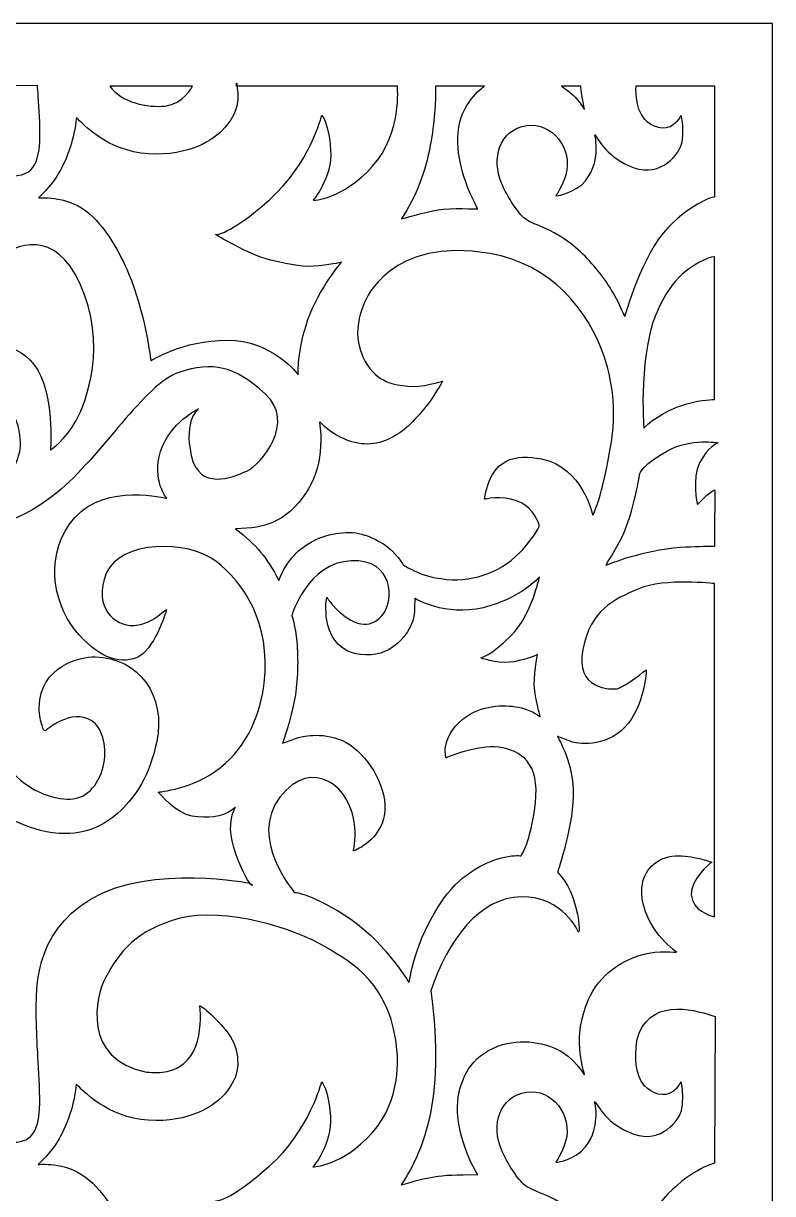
# Model space of a CAD drawing. Header units: centimetres. Extents: x -27 to -20.6, y -8.1 to 8.2.
# Drawn here: x -24.05 to -20.64, y 2.92 to 8.25 of the extents above; entities that cross this region are included whole.
import ezdxf

# ---------------------------------------------------------------- set-up
doc = ezdxf.new("R2010")
doc.units = ezdxf.units.CM
doc.header["$MEASUREMENT"] = 0
doc.layers.add('layer 1', color=7, linetype='Continuous')

msp = doc.modelspace()

# ---------------------------------------------------------------- linework, layer by layer
at = {"layer": 'layer 1', "color": 250, "lineweight": 30}
for points, knots in [([(-26.99914, 8.24957), (-26.99914, 8.24957), (-20.63859, 8.24957), (-20.63859, 8.24957), (-20.63859, 8.24957), (-20.63859, 8.24957), (-20.63859, -8.11811), (-20.63859, -8.11811), (-20.63859, -8.11811), (-20.63859, -8.11811), (-26.99914, -8.11811), (-26.99914, -8.11811), (-26.99914, -8.11811), (-26.99914, -8.11811), (-26.99914, 8.24957), (-26.99914, 8.24957)], [0, 0, 0, 0, 0.2, 0.2, 0.2, 0.2, 0.4, 0.4, 0.4, 0.4, 0.6, 0.6, 0.6, 0.6, 1, 1, 1, 1]), ([(-23.9834, 7.45377), (-23.98765, 7.45208), (-23.92518, 7.50559), (-23.88842, 7.5711), (-23.88842, 7.5711), (-23.85166, 7.6366), (-23.82038, 7.72199), (-23.81037, 7.8203), (-23.81037, 7.8203), (-23.78229, 7.79361), (-23.67182, 7.66767), (-23.48217, 7.65537), (-23.48217, 7.65537), (-23.29252, 7.64306), (-23.18398, 7.72343), (-23.14795, 7.76016), (-23.14795, 7.76016), (-23.11193, 7.79689), (-23.06811, 7.85602), (-23.07525, 7.9324), (-23.07525, 7.9324), (-23.0824, 8.00879), (-23.08025, 7.96404), (-23.08025, 7.96404), (-23.08025, 7.96404), (-23.08025, 7.96404), (-22.34809, 7.96369), (-22.34809, 7.96369), (-22.34809, 7.96369), (-22.34809, 7.96369), (-22.32492, 7.7502), (-22.46227, 7.59768), (-22.46227, 7.59768), (-22.59961, 7.44516), (-22.73224, 7.44335), (-22.73224, 7.44335), (-22.73224, 7.44335), (-22.73224, 7.44335), (-22.64322, 7.54682), (-22.65216, 7.67319), (-22.65216, 7.67319), (-22.66109, 7.79956), (-22.69236, 7.83043), (-22.69236, 7.83043), (-22.69236, 7.83043), (-22.69236, 7.83043), (-22.74699, 7.60896), (-22.93136, 7.44549), (-22.93136, 7.44549), (-23.11573, 7.28202), (-23.17597, 7.28729), (-23.17597, 7.28729), (-23.17597, 7.28729), (-23.17597, 7.28729), (-23.02668, 7.19518), (-22.92579, 7.17127), (-22.92579, 7.17127), (-22.82489, 7.14736), (-22.7742, 7.13735), (-22.7049, 7.14484), (-22.7049, 7.14484), (-22.63559, 7.15232), (-22.60242, 7.1614), (-22.60242, 7.1614), (-22.60242, 7.1614), (-22.60242, 7.1614), (-22.70548, 7.04209), (-22.75554, 6.89972), (-22.75554, 6.89972), (-22.8056, 6.75735), (-22.79994, 6.64884), (-22.79994, 6.64884), (-22.79994, 6.64884), (-22.79994, 6.64884), (-22.91689, 6.80623), (-23.1231, 6.80623), (-23.1231, 6.80623), (-23.32931, 6.80623), (-23.47098, 6.7117), (-23.47098, 6.7117), (-23.47098, 6.7117), (-23.47098, 6.7117), (-23.49948, 6.9387), (-23.57241, 7.11008), (-23.57241, 7.11008), (-23.60944, 7.19711), (-23.67697, 7.32816), (-23.76909, 7.39668), (-23.76909, 7.39668), (-23.86276, 7.46636), (-23.9813, 7.4546), (-23.9834, 7.45377)], [0, 0, 0, 0, 0.0416667, 0.0416667, 0.0416667, 0.0416667, 0.0833333, 0.0833333, 0.0833333, 0.0833333, 0.125, 0.125, 0.125, 0.125, 0.1666667, 0.1666667, 0.1666667, 0.1666667, 0.2083333, 0.2083333, 0.2083333, 0.2083333, 0.25, 0.25, 0.25, 0.25, 0.2916667, 0.2916667, 0.2916667, 0.2916667, 0.3333333, 0.3333333, 0.3333333, 0.3333333, 0.375, 0.375, 0.375, 0.375, 0.4166667, 0.4166667, 0.4166667, 0.4166667, 0.4583333, 0.4583333, 0.4583333, 0.4583333, 0.5, 0.5, 0.5, 0.5, 0.5416667, 0.5416667, 0.5416667, 0.5416667, 0.5833333, 0.5833333, 0.5833333, 0.5833333, 0.625, 0.625, 0.625, 0.625, 0.6666667, 0.6666667, 0.6666667, 0.6666667, 0.7083333, 0.7083333, 0.7083333, 0.7083333, 0.75, 0.75, 0.75, 0.75, 0.7916667, 0.7916667, 0.7916667, 0.7916667, 0.8333333, 0.8333333, 0.8333333, 0.8333333, 0.875, 0.875, 0.875, 0.875, 0.9166667, 0.9166667, 0.9166667, 0.9166667, 1, 1, 1, 1]), ([(-24.85347, 7.38435), (-24.85347, 7.38435), (-24.73735, 7.4719), (-24.70565, 7.58359), (-24.70565, 7.58359), (-24.67395, 7.69528), (-24.68698, 7.80187), (-24.68322, 7.87076), (-24.68322, 7.87076), (-24.67947, 7.93966), (-24.67822, 7.96532), (-24.67822, 7.96532), (-24.67822, 7.96532), (-24.67822, 7.96532), (-24.45801, 7.96667), (-24.45801, 7.96667), (-24.45801, 7.96667), (-24.45801, 7.96667), (-24.42143, 7.91141), (-24.35472, 7.91645), (-24.35472, 7.91645), (-24.28801, 7.9215), (-24.24446, 7.96339), (-24.24446, 7.96339), (-24.24446, 7.96339), (-24.24446, 7.96339), (-23.98797, 7.96698), (-23.98797, 7.96698), (-23.98797, 7.96698), (-23.98797, 7.96698), (-23.96879, 7.75087), (-23.98061, 7.67288), (-23.98061, 7.67288), (-23.98882, 7.61866), (-24.00629, 7.58264), (-24.0408, 7.56692), (-24.0408, 7.56692), (-24.08823, 7.54532), (-24.16445, 7.55217), (-24.20453, 7.59357), (-24.20453, 7.59357), (-24.25175, 7.64236), (-24.24624, 7.69598), (-24.20854, 7.72062), (-24.20854, 7.72062), (-24.19201, 7.73142), (-24.16998, 7.73477), (-24.14504, 7.73256), (-24.14504, 7.73256), (-24.14504, 7.73256), (-24.16655, 7.80002), (-24.21934, 7.81352), (-24.21934, 7.81352), (-24.27213, 7.82703), (-24.34511, 7.76549), (-24.35572, 7.66473), (-24.35572, 7.66473), (-24.36633, 7.56397), (-24.28331, 7.46957), (-24.22063, 7.43875), (-24.22063, 7.43875), (-24.15796, 7.40794), (-24.1189, 7.40544), (-24.1189, 7.40544), (-24.1189, 7.40544), (-24.1189, 7.40544), (-24.19881, 7.34581), (-24.2018, 7.21044), (-24.2018, 7.21044), (-24.2033, 7.14259), (-24.20723, 7.14649), (-24.18339, 7.16707), (-24.18339, 7.16707), (-24.08114, 7.2553), (-23.90676, 7.3091), (-23.79443, 7.06526), (-23.79443, 7.06526), (-23.66646, 6.7875), (-23.76418, 6.52661), (-23.81134, 6.43968), (-23.81134, 6.43968), (-23.85851, 6.35275), (-23.92891, 6.30499), (-23.92891, 6.30499), (-23.92891, 6.30499), (-23.92891, 6.30499), (-23.90691, 6.57175), (-24.00285, 6.69314), (-24.00285, 6.69314), (-24.09879, 6.81452), (-24.25399, 6.80133), (-24.33154, 6.73381), (-24.33154, 6.73381), (-24.40026, 6.67397), (-24.4259, 6.56013), (-24.43026, 6.50541), (-24.43026, 6.50541), (-24.43058, 6.50142), (-24.43367, 6.47459), (-24.4299, 6.47657), (-24.4299, 6.47657), (-24.40978, 6.48709), (-24.33376, 6.5684), (-24.21913, 6.55699), (-24.21913, 6.55699), (-24.14087, 6.5492), (-24.09463, 6.4819), (-24.07576, 6.41506), (-24.07576, 6.41506), (-24.06061, 6.36141), (-24.06497, 6.3075), (-24.07054, 6.28906), (-24.07054, 6.28906), (-24.08305, 6.24764), (-24.14147, 6.02412), (-24.47053, 6.18488), (-24.47053, 6.18488), (-24.54851, 6.22297), (-24.63554, 6.28877), (-24.71713, 6.35692), (-24.71713, 6.35692), (-24.78715, 6.41543), (-24.86634, 6.48993), (-24.95516, 6.51552), (-24.95516, 6.51552), (-25.10818, 6.5596), (-25.34381, 6.53877), (-25.46446, 6.40485), (-25.46446, 6.40485), (-25.46446, 6.40485), (-25.4915, 6.76574), (-25.39473, 6.95669), (-25.39473, 6.95669), (-25.29796, 7.14764), (-25.16281, 7.2161), (-25.031, 7.18007), (-25.031, 7.18007), (-24.89919, 7.14404), (-24.91087, 6.94948), (-24.91087, 6.94948), (-24.91087, 6.94948), (-24.91087, 6.94948), (-24.79053, 6.99283), (-24.75297, 7.10402), (-24.75297, 7.10402), (-24.71541, 7.2152), (-24.78316, 7.3119), (-24.81137, 7.344), (-24.81137, 7.344), (-24.83958, 7.3761), (-24.85347, 7.38435), (-24.85347, 7.38435)], [0, 0, 0, 0, 0.025641, 0.025641, 0.025641, 0.025641, 0.0512821, 0.0512821, 0.0512821, 0.0512821, 0.0769231, 0.0769231, 0.0769231, 0.0769231, 0.1025641, 0.1025641, 0.1025641, 0.1025641, 0.1282051, 0.1282051, 0.1282051, 0.1282051, 0.1538462, 0.1538462, 0.1538462, 0.1538462, 0.1794872, 0.1794872, 0.1794872, 0.1794872, 0.2051282, 0.2051282, 0.2051282, 0.2051282, 0.2307692, 0.2307692, 0.2307692, 0.2307692, 0.2564103, 0.2564103, 0.2564103, 0.2564103, 0.2820513, 0.2820513, 0.2820513, 0.2820513, 0.3076923, 0.3076923, 0.3076923, 0.3076923, 0.3333333, 0.3333333, 0.3333333, 0.3333333, 0.3589744, 0.3589744, 0.3589744, 0.3589744, 0.3846154, 0.3846154, 0.3846154, 0.3846154, 0.4102564, 0.4102564, 0.4102564, 0.4102564, 0.4358974, 0.4358974, 0.4358974, 0.4358974, 0.4615385, 0.4615385, 0.4615385, 0.4615385, 0.4871795, 0.4871795, 0.4871795, 0.4871795, 0.5128205, 0.5128205, 0.5128205, 0.5128205, 0.5384615, 0.5384615, 0.5384615, 0.5384615, 0.5641026, 0.5641026, 0.5641026, 0.5641026, 0.5897436, 0.5897436, 0.5897436, 0.5897436, 0.6153846, 0.6153846, 0.6153846, 0.6153846, 0.6410256, 0.6410256, 0.6410256, 0.6410256, 0.6666667, 0.6666667, 0.6666667, 0.6666667, 0.6923077, 0.6923077, 0.6923077, 0.6923077, 0.7179487, 0.7179487, 0.7179487, 0.7179487, 0.7435897, 0.7435897, 0.7435897, 0.7435897, 0.7692308, 0.7692308, 0.7692308, 0.7692308, 0.7948718, 0.7948718, 0.7948718, 0.7948718, 0.8205128, 0.8205128, 0.8205128, 0.8205128, 0.8461538, 0.8461538, 0.8461538, 0.8461538, 0.8717949, 0.8717949, 0.8717949, 0.8717949, 0.8974359, 0.8974359, 0.8974359, 0.8974359, 0.9230769, 0.9230769, 0.9230769, 0.9230769, 0.9487179, 0.9487179, 0.9487179, 0.9487179, 1, 1, 1, 1]), ([(-23.65839, 7.96404), (-23.65839, 7.96404), (-23.28178, 7.96327), (-23.28178, 7.96327), (-23.28178, 7.96327), (-23.28178, 7.96327), (-23.32394, 7.88148), (-23.40541, 7.87299), (-23.40541, 7.87299), (-23.48619, 7.86458), (-23.60563, 7.88808), (-23.65839, 7.96404)], [0, 0, 0, 0, 0.25, 0.25, 0.25, 0.25, 0.5, 0.5, 0.5, 0.5, 1, 1, 1, 1]), ([(-22.17443, 7.96284), (-22.17443, 7.96284), (-21.95134, 7.96349), (-21.95134, 7.96349), (-21.95134, 7.96349), (-21.95134, 7.96349), (-22.04615, 7.90161), (-22.06812, 7.77638), (-22.06812, 7.77638), (-22.0901, 7.65114), (-22.03151, 7.50836), (-22.0158, 7.47507), (-22.0158, 7.47507), (-22.00009, 7.44178), (-21.98258, 7.40372), (-21.98258, 7.40372), (-21.98258, 7.40372), (-21.98258, 7.40372), (-22.10508, 7.41001), (-22.16229, 7.39991), (-22.16229, 7.39991), (-22.21951, 7.38981), (-22.32907, 7.35936), (-22.32907, 7.35936), (-22.32907, 7.35936), (-22.26242, 7.46146), (-22.22012, 7.57234), (-22.19806, 7.69474), (-22.19806, 7.69474), (-22.1784, 7.80379), (-22.1737, 7.8808), (-22.17443, 7.96284)], [0, 0, 0, 0, 0.1111111, 0.1111111, 0.1111111, 0.1111111, 0.2222222, 0.2222222, 0.2222222, 0.2222222, 0.3333333, 0.3333333, 0.3333333, 0.3333333, 0.4444444, 0.4444444, 0.4444444, 0.4444444, 0.5555556, 0.5555556, 0.5555556, 0.5555556, 0.6666667, 0.6666667, 0.6666667, 0.6666667, 0.7777778, 0.7777778, 0.7777778, 0.7777778, 1, 1, 1, 1]), ([(-21.62568, 7.46417), (-21.62568, 7.46417), (-21.59585, 7.5087), (-21.5811, 7.55955), (-21.5811, 7.55955), (-21.54638, 7.67929), (-21.64458, 7.80075), (-21.75821, 7.7839), (-21.75821, 7.7839), (-21.88578, 7.76498), (-21.91968, 7.63049), (-21.87339, 7.52197), (-21.87339, 7.52197), (-21.84646, 7.45881), (-21.79881, 7.38441), (-21.76583, 7.35859), (-21.76583, 7.35859), (-21.72231, 7.32452), (-21.63166, 7.31904), (-21.51351, 7.20798), (-21.51351, 7.20798), (-21.45896, 7.15671), (-21.40591, 7.0915), (-21.36431, 7.02129), (-21.36431, 7.02129), (-21.34361, 6.98635), (-21.32788, 6.94878), (-21.31195, 6.91383), (-21.31195, 6.91383), (-21.31195, 6.91383), (-21.23367, 7.1976), (-21.11624, 7.31815), (-21.11624, 7.31815), (-20.99881, 7.4387), (-20.90256, 7.45949), (-20.90256, 7.45949), (-20.90256, 7.45949), (-20.90256, 7.45949), (-20.90256, 7.96455), (-20.90256, 7.96455), (-20.90256, 7.96455), (-20.90256, 7.96455), (-21.26062, 7.96455), (-21.26062, 7.96455), (-21.26062, 7.96455), (-21.26062, 7.96455), (-21.26903, 7.86493), (-21.22093, 7.81197), (-21.22093, 7.81197), (-21.19012, 7.77805), (-21.13036, 7.7548), (-21.0896, 7.78841), (-21.0896, 7.78841), (-21.0539, 7.81784), (-21.05625, 7.84634), (-21.05134, 7.8162), (-21.05134, 7.8162), (-21.04771, 7.79394), (-21.04475, 7.74946), (-21.05105, 7.70985), (-21.05105, 7.70985), (-21.05991, 7.65412), (-21.14754, 7.54855), (-21.26995, 7.59216), (-21.26995, 7.59216), (-21.39236, 7.63577), (-21.43157, 7.72139), (-21.44865, 7.74166), (-21.44865, 7.74166), (-21.44865, 7.74166), (-21.41304, 7.60699), (-21.50787, 7.51465), (-21.50787, 7.51465), (-21.57071, 7.46565), (-21.62568, 7.46417), (-21.62568, 7.46417)], [0, 0, 0, 0, 0.05, 0.05, 0.05, 0.05, 0.1, 0.1, 0.1, 0.1, 0.15, 0.15, 0.15, 0.15, 0.2, 0.2, 0.2, 0.2, 0.25, 0.25, 0.25, 0.25, 0.3, 0.3, 0.3, 0.3, 0.35, 0.35, 0.35, 0.35, 0.4, 0.4, 0.4, 0.4, 0.45, 0.45, 0.45, 0.45, 0.5, 0.5, 0.5, 0.5, 0.55, 0.55, 0.55, 0.55, 0.6, 0.6, 0.6, 0.6, 0.65, 0.65, 0.65, 0.65, 0.7, 0.7, 0.7, 0.7, 0.75, 0.75, 0.75, 0.75, 0.8, 0.8, 0.8, 0.8, 0.85, 0.85, 0.85, 0.85, 0.9, 0.9, 0.9, 0.9, 1, 1, 1, 1]), ([(-21.60004, 7.96365), (-21.60004, 7.96365), (-21.51277, 7.96377), (-21.51277, 7.96377), (-21.51277, 7.96377), (-21.51277, 7.96377), (-21.5086, 7.92454), (-21.5065, 7.91316), (-21.5065, 7.91316), (-21.50439, 7.90179), (-21.49517, 7.85971), (-21.49517, 7.85743), (-21.49517, 7.85743), (-21.49517, 7.85516), (-21.52341, 7.90037), (-21.54764, 7.92255), (-21.54764, 7.92255), (-21.57187, 7.94473), (-21.60004, 7.96365), (-21.60004, 7.96365)], [0, 0, 0, 0, 0.1666667, 0.1666667, 0.1666667, 0.1666667, 0.3333333, 0.3333333, 0.3333333, 0.3333333, 0.5, 0.5, 0.5, 0.5, 0.6666667, 0.6666667, 0.6666667, 0.6666667, 1, 1, 1, 1]), ([(-21.7016, 5.96516), (-21.69657, 5.95085), (-21.75336, 5.87766), (-21.77585, 5.85275), (-21.77585, 5.85275), (-21.86409, 5.75499), (-21.99535, 5.70353), (-22.12379, 5.71609), (-22.12379, 5.71609), (-22.19786, 5.72333), (-22.24296, 5.74168), (-22.27176, 5.7556), (-22.27176, 5.7556), (-22.3029, 5.77065), (-22.32163, 5.78234), (-22.32163, 5.78234), (-22.32163, 5.78234), (-22.32163, 5.78234), (-22.35389, 5.84118), (-22.41173, 5.87721), (-22.41173, 5.87721), (-22.46957, 5.91324), (-22.49738, 5.91804), (-22.49738, 5.91804), (-22.49738, 5.91804), (-22.56335, 5.9424), (-22.66481, 5.92612), (-22.72653, 5.89337), (-22.72653, 5.89337), (-22.79503, 5.85702), (-22.85058, 5.80864), (-22.88802, 5.71077), (-22.88802, 5.71077), (-22.94374, 5.81871), (-22.98888, 5.87033), (-23.08518, 5.94678), (-23.08518, 5.94678), (-22.94204, 5.94659), (-22.86967, 5.9901), (-22.81565, 6.04606), (-22.81565, 6.04606), (-22.71509, 6.15022), (-22.68284, 6.28177), (-22.70224, 6.43161), (-22.70224, 6.43161), (-22.70343, 6.44074), (-22.68167, 6.40826), (-22.63842, 6.38172), (-22.63842, 6.38172), (-22.61042, 6.36453), (-22.58082, 6.34826), (-22.54159, 6.33904), (-22.54159, 6.33904), (-22.46393, 6.32077), (-22.39108, 6.3428), (-22.32501, 6.39319), (-22.32501, 6.39319), (-22.27948, 6.42792), (-22.21486, 6.49961), (-22.17382, 6.56667), (-22.17382, 6.56667), (-22.16232, 6.58545), (-22.14967, 6.603), (-22.14264, 6.61935), (-22.14264, 6.61935), (-22.14264, 6.61935), (-22.23876, 6.58878), (-22.29994, 6.59598), (-22.29994, 6.59598), (-22.36112, 6.60319), (-22.43821, 6.61072), (-22.49516, 6.70961), (-22.49516, 6.70961), (-22.50581, 6.72994), (-22.52923, 6.77811), (-22.52922, 6.83716), (-22.52922, 6.83716), (-22.52922, 6.90098), (-22.50843, 6.95544), (-22.4953, 6.98363), (-22.4953, 6.98363), (-22.4953, 6.98363), (-22.37893, 7.28111), (-21.92647, 7.20113), (-21.92647, 7.20113), (-21.64722, 7.15177), (-21.4778, 6.9445), (-21.40465, 6.72804), (-21.40465, 6.72804), (-21.35928, 6.59378), (-21.35553, 6.45457), (-21.37171, 6.35159), (-21.37171, 6.35159), (-21.41398, 6.08258), (-21.458, 6.00795), (-21.458, 6.00795), (-21.458, 6.00795), (-21.458, 6.00795), (-21.50405, 6.22843), (-21.69224, 6.26518), (-21.69224, 6.26518), (-21.80526, 6.28725), (-21.92425, 6.27316), (-21.9505, 6.08145), (-21.9505, 6.08145), (-21.9505, 6.08145), (-21.87582, 6.09876), (-21.80475, 6.07408), (-21.80475, 6.07408), (-21.74371, 6.05288), (-21.71267, 5.99665), (-21.7016, 5.96516)], [0, 0, 0, 0, 0.0344828, 0.0344828, 0.0344828, 0.0344828, 0.0689655, 0.0689655, 0.0689655, 0.0689655, 0.1034483, 0.1034483, 0.1034483, 0.1034483, 0.137931, 0.137931, 0.137931, 0.137931, 0.1724138, 0.1724138, 0.1724138, 0.1724138, 0.2068966, 0.2068966, 0.2068966, 0.2068966, 0.2413793, 0.2413793, 0.2413793, 0.2413793, 0.2758621, 0.2758621, 0.2758621, 0.2758621, 0.3103448, 0.3103448, 0.3103448, 0.3103448, 0.3448276, 0.3448276, 0.3448276, 0.3448276, 0.3793103, 0.3793103, 0.3793103, 0.3793103, 0.4137931, 0.4137931, 0.4137931, 0.4137931, 0.4482759, 0.4482759, 0.4482759, 0.4482759, 0.4827586, 0.4827586, 0.4827586, 0.4827586, 0.5172414, 0.5172414, 0.5172414, 0.5172414, 0.5517241, 0.5517241, 0.5517241, 0.5517241, 0.5862069, 0.5862069, 0.5862069, 0.5862069, 0.6206897, 0.6206897, 0.6206897, 0.6206897, 0.6551724, 0.6551724, 0.6551724, 0.6551724, 0.6896552, 0.6896552, 0.6896552, 0.6896552, 0.7241379, 0.7241379, 0.7241379, 0.7241379, 0.7586207, 0.7586207, 0.7586207, 0.7586207, 0.7931034, 0.7931034, 0.7931034, 0.7931034, 0.8275862, 0.8275862, 0.8275862, 0.8275862, 0.862069, 0.862069, 0.862069, 0.862069, 0.8965517, 0.8965517, 0.8965517, 0.8965517, 0.9310345, 0.9310345, 0.9310345, 0.9310345, 1, 1, 1, 1]), ([(-20.90318, 6.53587), (-20.90318, 6.53438), (-20.96216, 6.53607), (-21.02936, 6.51619), (-21.02936, 6.51619), (-21.10224, 6.49461), (-21.18525, 6.44977), (-21.22557, 6.40502), (-21.22557, 6.40502), (-21.22557, 6.40502), (-21.25261, 6.76591), (-21.15584, 6.95686), (-21.15584, 6.95686), (-21.12922, 7.0094), (-21.09529, 7.06819), (-21.05203, 7.10596), (-21.05203, 7.10596), (-20.98227, 7.16686), (-20.90319, 7.19157), (-20.90319, 7.18544), (-20.90319, 7.18544), (-20.90319, 7.18544), (-20.90318, 6.53587), (-20.90318, 6.53587)], [0, 0, 0, 0, 0.1428571, 0.1428571, 0.1428571, 0.1428571, 0.2857143, 0.2857143, 0.2857143, 0.2857143, 0.4285714, 0.4285714, 0.4285714, 0.4285714, 0.5714286, 0.5714286, 0.5714286, 0.5714286, 0.7142857, 0.7142857, 0.7142857, 0.7142857, 1, 1, 1, 1]), ([(-24.21968, 3.58352), (-24.21968, 3.58352), (-24.28859, 3.51726), (-24.3553, 3.51222), (-24.3553, 3.51222), (-24.42201, 3.50717), (-24.4586, 3.56243), (-24.4586, 3.56243), (-24.4586, 3.56243), (-24.48845, 3.60198), (-24.5003, 3.63183), (-24.50479, 3.66102), (-24.50479, 3.66102), (-24.50675, 3.67375), (-24.42842, 3.6043), (-24.36885, 3.674), (-24.36885, 3.674), (-24.35071, 3.69524), (-24.33578, 3.7459), (-24.34776, 3.77926), (-24.34776, 3.77926), (-24.35801, 3.80778), (-24.39354, 3.82109), (-24.4016, 3.82105), (-24.4016, 3.82105), (-24.41319, 3.82098), (-24.44463, 3.8334), (-24.4804, 3.82053), (-24.4804, 3.82053), (-24.49735, 3.81444), (-24.51132, 3.79948), (-24.52967, 3.78792), (-24.52967, 3.78792), (-24.5952, 3.74665), (-24.66618, 3.67625), (-24.6788, 3.56108), (-24.6788, 3.56108), (-24.6788, 3.56108), (-24.68006, 3.53542), (-24.68381, 3.46652), (-24.68381, 3.46652), (-24.68651, 3.417), (-24.67303, 3.34936), (-24.68122, 3.273), (-24.68122, 3.273), (-24.68443, 3.24312), (-24.69732, 3.21076), (-24.70623, 3.17935), (-24.70623, 3.17935), (-24.73793, 3.06766), (-24.85406, 2.98011), (-24.85406, 2.98011), (-24.85406, 2.98011), (-24.85406, 2.98011), (-24.84017, 2.97186), (-24.81195, 2.93976), (-24.81195, 2.93976), (-24.78374, 2.90766), (-24.71599, 2.81096), (-24.75355, 2.69978), (-24.75355, 2.69978), (-24.79112, 2.58859), (-24.91145, 2.54524), (-24.91145, 2.54524), (-24.91145, 2.54524), (-24.91145, 2.54524), (-24.89977, 2.7398), (-25.03159, 2.77583), (-25.03159, 2.77583), (-25.16339, 2.81186), (-25.29854, 2.7434), (-25.39531, 2.55245), (-25.39531, 2.55245), (-25.49208, 2.3615), (-25.46504, 2.00061), (-25.46504, 2.00061), (-25.46504, 2.00061), (-25.34439, 2.13454), (-25.10877, 2.15536), (-24.95574, 2.11128), (-24.95574, 2.11128), (-24.86693, 2.08569), (-24.78773, 2.01119), (-24.71771, 1.95268), (-24.71771, 1.95268), (-24.63612, 1.88453), (-24.54909, 1.81873), (-24.47111, 1.78064), (-24.47111, 1.78064), (-24.14205, 1.61988), (-24.08363, 1.8434), (-24.07112, 1.88482), (-24.07112, 1.88482), (-24.06555, 1.90326), (-24.06119, 1.95717), (-24.07634, 2.01082), (-24.07634, 2.01082), (-24.09521, 2.07766), (-24.14146, 2.14496), (-24.21972, 2.15275), (-24.21972, 2.15275), (-24.33435, 2.16416), (-24.41037, 2.08285), (-24.43048, 2.07233), (-24.43048, 2.07233), (-24.43426, 2.07035), (-24.43116, 2.09718), (-24.43084, 2.10117), (-24.43084, 2.10117), (-24.42648, 2.15589), (-24.40084, 2.26973), (-24.33212, 2.32957), (-24.33212, 2.32957), (-24.25457, 2.39709), (-24.09938, 2.41028), (-24.00343, 2.2889), (-24.00343, 2.2889), (-23.90749, 2.16751), (-23.92949, 1.90075), (-23.92949, 1.90075), (-23.92949, 1.90075), (-23.92949, 1.90075), (-23.85909, 1.94851), (-23.81193, 2.03544), (-23.81193, 2.03544), (-23.76477, 2.12237), (-23.66705, 2.38326), (-23.79501, 2.66102), (-23.79501, 2.66102), (-23.90734, 2.90486), (-24.08172, 2.85107), (-24.18397, 2.76283), (-24.18397, 2.76283), (-24.20782, 2.74225), (-24.20388, 2.73835), (-24.20238, 2.8062), (-24.20238, 2.8062), (-24.19939, 2.94157), (-24.11949, 3.0012), (-24.11949, 3.0012), (-24.11949, 3.0012), (-24.11949, 3.0012), (-24.15854, 3.0037), (-24.22122, 3.03451), (-24.22122, 3.03451), (-24.28389, 3.06533), (-24.36692, 3.15973), (-24.3563, 3.26049), (-24.3563, 3.26049), (-24.34569, 3.36125), (-24.27272, 3.42279), (-24.21993, 3.40928), (-24.21993, 3.40928), (-24.16714, 3.39578), (-24.14562, 3.32832), (-24.14562, 3.32832), (-24.14562, 3.32832), (-24.17056, 3.33053), (-24.1926, 3.32718), (-24.20912, 3.31638), (-24.20912, 3.31638), (-24.24682, 3.29174), (-24.25234, 3.23812), (-24.20511, 3.18933), (-24.20511, 3.18933), (-24.16504, 3.14793), (-24.08882, 3.14108), (-24.04139, 3.16268), (-24.04139, 3.16268), (-24.00688, 3.1784), (-23.98941, 3.21442), (-23.98119, 3.26864), (-23.98119, 3.26864), (-23.96938, 3.34663), (-23.9898, 3.59891), (-23.9898, 3.59891), (-23.9898, 3.59891), (-23.99767, 3.82908), (-24.01784, 4.05272), (-23.79299, 4.22752), (-23.79299, 4.22752), (-23.54272, 4.42207), (-23.06665, 4.34041), (-23.02772, 4.3332), (-23.02772, 4.3332), (-22.98879, 4.326), (-23.01215, 4.27436), (-23.08222, 4.46051), (-23.08222, 4.46051), (-23.1523, 4.64665), (-23.05045, 4.70297), (-23.1005, 4.6665), (-23.1005, 4.6665), (-23.15054, 4.63002), (-23.2131, 4.62732), (-23.28317, 4.63678), (-23.28317, 4.63678), (-23.35323, 4.64623), (-23.43742, 4.74627), (-23.43742, 4.74627), (-23.43742, 4.74627), (-23.43742, 4.74627), (-23.27466, 4.7617), (-23.15414, 4.85853), (-23.15414, 4.85853), (-23.02822, 4.95969), (-22.96938, 5.10927), (-22.95493, 5.24342), (-22.95493, 5.24342), (-22.9249, 5.52226), (-23.04702, 5.69951), (-23.17515, 5.79894), (-23.17515, 5.79894), (-23.30328, 5.89837), (-23.61128, 5.89401), (-23.67407, 5.74367), (-23.67407, 5.74367), (-23.73687, 5.59333), (-23.63776, 5.50129), (-23.54854, 5.50579), (-23.54854, 5.50579), (-23.45932, 5.51029), (-23.39678, 5.59042), (-23.40011, 5.57691), (-23.40011, 5.57691), (-23.40345, 5.56341), (-23.45765, 5.38965), (-23.53687, 5.35904), (-23.53687, 5.35904), (-23.61608, 5.32843), (-23.71493, 5.35924), (-23.8173, 5.4864), (-23.8173, 5.4864), (-23.91967, 5.61355), (-23.95708, 5.84094), (-23.81694, 5.99842), (-23.81694, 5.99842), (-23.6768, 6.15591), (-23.39832, 6.08562), (-23.39832, 6.08562), (-23.39832, 6.08562), (-23.39832, 6.08562), (-23.4684, 6.16717), (-23.42653, 6.29884), (-23.42653, 6.29884), (-23.38467, 6.43051), (-23.25453, 6.4934), (-23.25453, 6.4934), (-23.25453, 6.4934), (-23.25453, 6.4934), (-23.32278, 6.44328), (-23.28729, 6.28115), (-23.28729, 6.28115), (-23.2518, 6.11902), (-23.09993, 6.17958), (-23.03388, 6.20983), (-23.03388, 6.20983), (-22.96784, 6.24008), (-22.80859, 6.43367), (-22.94986, 6.56098), (-22.94986, 6.56098), (-23.09112, 6.68828), (-23.18717, 6.71112), (-23.34332, 6.65924), (-23.34332, 6.65924), (-23.49948, 6.60736), (-23.69622, 6.27755), (-23.89811, 6.11182), (-23.89811, 6.11182), (-24.09999, 5.94609), (-24.27518, 5.93168), (-24.4487, 5.96951), (-24.4487, 5.96951), (-24.59205, 6.00076), (-24.77865, 6.178), (-24.8309, 6.21445), (-24.8309, 6.21445), (-24.8419, 6.22212), (-24.84349, 6.22444), (-24.84131, 6.21686), (-24.84131, 6.21686), (-24.83055, 6.17942), (-24.81526, 6.14868), (-24.82445, 6.0562), (-24.82445, 6.0562), (-24.82794, 6.02111), (-24.83735, 5.9857), (-24.84901, 5.95277), (-24.84901, 5.95277), (-24.88045, 5.86397), (-24.9331, 5.84189), (-24.92392, 5.83923), (-24.92392, 5.83923), (-24.91314, 5.8361), (-24.74807, 5.81503), (-24.52451, 5.6498), (-24.52451, 5.6498), (-24.32118, 5.47755), (-24.27133, 5.32355), (-24.23327, 5.16276), (-24.23327, 5.16276), (-24.22751, 5.13842), (-24.22291, 5.07417), (-24.21965, 5.03373), (-24.21965, 5.03373), (-24.21843, 5.0185), (-24.2205, 5.00617), (-24.21807, 5.0014), (-24.21807, 5.0014), (-24.15371, 4.87466), (-24.07462, 4.79227), (-23.98423, 4.74906), (-23.98423, 4.74906), (-23.91793, 4.71736), (-23.82048, 4.69328), (-23.75804, 4.74461), (-23.75804, 4.74461), (-23.69632, 4.79536), (-23.66929, 4.89039), (-23.68423, 4.96974), (-23.68423, 4.96974), (-23.69054, 5.00324), (-23.7024, 5.03713), (-23.72371, 5.05753), (-23.72371, 5.05753), (-23.81201, 5.14208), (-23.93661, 5.03821), (-23.9504, 5.02707), (-23.9504, 5.02707), (-23.95692, 5.02181), (-23.9613, 5.03084), (-23.96684, 5.05054), (-23.96684, 5.05054), (-23.97189, 5.06848), (-23.98125, 5.09498), (-23.9801, 5.13261), (-23.9801, 5.13261), (-23.97432, 5.32257), (-23.79513, 5.36435), (-23.72504, 5.36303), (-23.72504, 5.36303), (-23.52799, 5.35932), (-23.39999, 5.18665), (-23.44442, 4.97647), (-23.44442, 4.97647), (-23.47754, 4.81982), (-23.54082, 4.7269), (-23.60834, 4.66306), (-23.60834, 4.66306), (-23.67586, 4.59921), (-23.75193, 4.55829), (-23.85775, 4.55768), (-23.85775, 4.55768), (-23.94357, 4.55719), (-24.01077, 4.58066), (-24.06548, 4.60312), (-24.06548, 4.60312), (-24.20807, 4.66168), (-24.25619, 4.76036), (-24.25619, 4.76036), (-24.25619, 4.76036), (-24.25619, 4.76036), (-24.30591, 4.58721), (-24.40235, 4.41215), (-24.40235, 4.41215), (-24.49294, 4.24771), (-24.60099, 4.09606), (-24.71256, 4.02002), (-24.71256, 4.02002), (-24.7687, 3.98175), (-24.82622, 3.94847), (-24.8784, 3.93425), (-24.8784, 3.93425), (-24.99319, 3.90297), (-25.08211, 3.9259), (-25.0735, 3.92219), (-25.0735, 3.92219), (-25.06847, 3.92001), (-25.01104, 3.88152), (-24.95125, 3.82947), (-24.95125, 3.82947), (-24.86249, 3.7522), (-24.76145, 3.65193), (-24.76145, 3.65193), (-24.76145, 3.65193), (-24.75553, 3.77336), (-24.68258, 3.90856), (-24.58049, 3.95878), (-24.58049, 3.95878), (-24.45397, 4.02103), (-24.31207, 3.94823), (-24.24286, 3.90132), (-24.24286, 3.90132), (-24.14096, 3.83226), (-24.13358, 3.68381), (-24.21962, 3.58358)], [0, 0, 0, 0, 0.01, 0.01, 0.01, 0.01, 0.02, 0.02, 0.02, 0.02, 0.03, 0.03, 0.03, 0.03, 0.04, 0.04, 0.04, 0.04, 0.05, 0.05, 0.05, 0.05, 0.06, 0.06, 0.06, 0.06, 0.07, 0.07, 0.07, 0.07, 0.08, 0.08, 0.08, 0.08, 0.09, 0.09, 0.09, 0.09, 0.1, 0.1, 0.1, 0.1, 0.11, 0.11, 0.11, 0.11, 0.12, 0.12, 0.12, 0.12, 0.13, 0.13, 0.13, 0.13, 0.14, 0.14, 0.14, 0.14, 0.15, 0.15, 0.15, 0.15, 0.16, 0.16, 0.16, 0.16, 0.17, 0.17, 0.17, 0.17, 0.18, 0.18, 0.18, 0.18, 0.19, 0.19, 0.19, 0.19, 0.2, 0.2, 0.2, 0.2, 0.21, 0.21, 0.21, 0.21, 0.22, 0.22, 0.22, 0.22, 0.23, 0.23, 0.23, 0.23, 0.24, 0.24, 0.24, 0.24, 0.25, 0.25, 0.25, 0.25, 0.26, 0.26, 0.26, 0.26, 0.27, 0.27, 0.27, 0.27, 0.28, 0.28, 0.28, 0.28, 0.29, 0.29, 0.29, 0.29, 0.3, 0.3, 0.3, 0.3, 0.31, 0.31, 0.31, 0.31, 0.32, 0.32, 0.32, 0.32, 0.33, 0.33, 0.33, 0.33, 0.34, 0.34, 0.34, 0.34, 0.35, 0.35, 0.35, 0.35, 0.36, 0.36, 0.36, 0.36, 0.37, 0.37, 0.37, 0.37, 0.38, 0.38, 0.38, 0.38, 0.39, 0.39, 0.39, 0.39, 0.4, 0.4, 0.4, 0.4, 0.41, 0.41, 0.41, 0.41, 0.42, 0.42, 0.42, 0.42, 0.43, 0.43, 0.43, 0.43, 0.44, 0.44, 0.44, 0.44, 0.45, 0.45, 0.45, 0.45, 0.46, 0.46, 0.46, 0.46, 0.47, 0.47, 0.47, 0.47, 0.48, 0.48, 0.48, 0.48, 0.49, 0.49, 0.49, 0.49, 0.5, 0.5, 0.5, 0.5, 0.51, 0.51, 0.51, 0.51, 0.52, 0.52, 0.52, 0.52, 0.53, 0.53, 0.53, 0.53, 0.54, 0.54, 0.54, 0.54, 0.55, 0.55, 0.55, 0.55, 0.56, 0.56, 0.56, 0.56, 0.57, 0.57, 0.57, 0.57, 0.58, 0.58, 0.58, 0.58, 0.59, 0.59, 0.59, 0.59, 0.6, 0.6, 0.6, 0.6, 0.61, 0.61, 0.61, 0.61, 0.62, 0.62, 0.62, 0.62, 0.63, 0.63, 0.63, 0.63, 0.64, 0.64, 0.64, 0.64, 0.65, 0.65, 0.65, 0.65, 0.66, 0.66, 0.66, 0.66, 0.67, 0.67, 0.67, 0.67, 0.68, 0.68, 0.68, 0.68, 0.69, 0.69, 0.69, 0.69, 0.7, 0.7, 0.7, 0.7, 0.71, 0.71, 0.71, 0.71, 0.72, 0.72, 0.72, 0.72, 0.73, 0.73, 0.73, 0.73, 0.74, 0.74, 0.74, 0.74, 0.75, 0.75, 0.75, 0.75, 0.76, 0.76, 0.76, 0.76, 0.77, 0.77, 0.77, 0.77, 0.78, 0.78, 0.78, 0.78, 0.79, 0.79, 0.79, 0.79, 0.8, 0.8, 0.8, 0.8, 0.81, 0.81, 0.81, 0.81, 0.82, 0.82, 0.82, 0.82, 0.83, 0.83, 0.83, 0.83, 0.84, 0.84, 0.84, 0.84, 0.85, 0.85, 0.85, 0.85, 0.86, 0.86, 0.86, 0.86, 0.87, 0.87, 0.87, 0.87, 0.88, 0.88, 0.88, 0.88, 0.89, 0.89, 0.89, 0.89, 0.9, 0.9, 0.9, 0.9, 0.91, 0.91, 0.91, 0.91, 0.92, 0.92, 0.92, 0.92, 0.93, 0.93, 0.93, 0.93, 0.94, 0.94, 0.94, 0.94, 0.95, 0.95, 0.95, 0.95, 0.96, 0.96, 0.96, 0.96, 0.97, 0.97, 0.97, 0.97, 0.98, 0.98, 0.98, 0.98, 1, 1, 1, 1]), ([(-20.98097, 6.05675), (-20.98097, 6.05675), (-21.00798, 6.17534), (-20.97127, 6.2474), (-20.97127, 6.2474), (-20.93456, 6.31945), (-20.88698, 6.33838), (-20.88698, 6.33838), (-20.88698, 6.33838), (-20.88698, 6.33838), (-21.00711, 6.3612), (-21.11723, 6.30235), (-21.11723, 6.30235), (-21.22735, 6.2435), (-21.24339, 6.19941), (-21.24482, 6.19323), (-21.24482, 6.19323), (-21.24625, 6.18705), (-21.27689, 5.98888), (-21.33758, 5.88351), (-21.33758, 5.88351), (-21.39826, 5.77814), (-21.40168, 5.77611), (-21.39476, 5.78026), (-21.39476, 5.78026), (-21.38783, 5.78442), (-21.23274, 5.84766), (-21.05787, 5.86073), (-21.05787, 5.86073), (-20.99367, 5.86552), (-20.94288, 5.86533), (-20.90429, 5.86529), (-20.90429, 5.86529), (-20.90197, 5.86529), (-20.90437, 5.92183), (-20.90336, 5.98066), (-20.90336, 5.98066), (-20.90314, 5.99327), (-20.90017, 6.12559), (-20.90297, 6.12408), (-20.90297, 6.12408), (-20.9174, 6.11633), (-20.93333, 6.10462), (-20.95072, 6.08721), (-20.95072, 6.08721), (-20.9791, 6.05874), (-20.98097, 6.05675), (-20.98097, 6.05675)], [0, 0, 0, 0, 0.0769231, 0.0769231, 0.0769231, 0.0769231, 0.1538462, 0.1538462, 0.1538462, 0.1538462, 0.2307692, 0.2307692, 0.2307692, 0.2307692, 0.3076923, 0.3076923, 0.3076923, 0.3076923, 0.3846154, 0.3846154, 0.3846154, 0.3846154, 0.4615385, 0.4615385, 0.4615385, 0.4615385, 0.5384615, 0.5384615, 0.5384615, 0.5384615, 0.6153846, 0.6153846, 0.6153846, 0.6153846, 0.6923077, 0.6923077, 0.6923077, 0.6923077, 0.7692308, 0.7692308, 0.7692308, 0.7692308, 0.8461538, 0.8461538, 0.8461538, 0.8461538, 1, 1, 1, 1]), ([(-22.87212, 4.96857), (-22.87212, 4.96857), (-22.83455, 5.07132), (-22.81511, 5.17668), (-22.81511, 5.17668), (-22.80183, 5.24868), (-22.79901, 5.35738), (-22.80607, 5.43116), (-22.80607, 5.43116), (-22.81288, 5.50239), (-22.82889, 5.55162), (-22.82889, 5.55162), (-22.82889, 5.55162), (-22.82889, 5.55162), (-22.75663, 5.79269), (-22.55848, 5.80057), (-22.55848, 5.80057), (-22.36033, 5.80845), (-22.36526, 5.61785), (-22.41229, 5.55797), (-22.41229, 5.55797), (-22.45932, 5.49809), (-22.53192, 5.48659), (-22.62658, 5.5824), (-22.62658, 5.5824), (-22.66295, 5.61921), (-22.66514, 5.62855), (-22.66992, 5.63494), (-22.66992, 5.63494), (-22.67498, 5.61042), (-22.67384, 5.57551), (-22.67173, 5.54907), (-22.67173, 5.54907), (-22.66689, 5.48835), (-22.63372, 5.38694), (-22.51631, 5.37319), (-22.51631, 5.37319), (-22.37884, 5.3571), (-22.30796, 5.45583), (-22.28315, 5.51313), (-22.28315, 5.51313), (-22.26727, 5.54981), (-22.27016, 5.5896), (-22.26856, 5.62942), (-22.26856, 5.62942), (-22.26856, 5.62942), (-22.12985, 5.54497), (-21.95778, 5.58663), (-21.95778, 5.58663), (-21.7857, 5.62829), (-21.70042, 5.72762), (-21.70042, 5.72762), (-21.70042, 5.72762), (-21.70042, 5.72762), (-21.73618, 5.55388), (-21.83011, 5.45977), (-21.83011, 5.45977), (-21.92404, 5.36565), (-21.96852, 5.35841), (-21.96852, 5.35841), (-21.96852, 5.35841), (-21.96852, 5.35841), (-21.899, 5.333), (-21.83877, 5.338), (-21.83877, 5.338), (-21.77854, 5.343), (-21.7095, 5.37302), (-21.7095, 5.37302), (-21.7095, 5.37302), (-21.7095, 5.37302), (-21.73147, 5.27361), (-21.72209, 5.2083), (-21.72209, 5.2083), (-21.7127, 5.14299), (-21.69706, 5.09007), (-21.69706, 5.09007), (-21.69706, 5.09007), (-21.69706, 5.09007), (-21.72937, 5.11759), (-21.78318, 5.13044), (-21.78318, 5.13044), (-21.85145, 5.14673), (-21.95091, 5.1451), (-22.02536, 5.09635), (-22.02536, 5.09635), (-22.1585, 5.00915), (-22.12649, 4.90281), (-22.12649, 4.90281), (-22.12649, 4.90281), (-22.12649, 4.90281), (-21.98579, 4.96383), (-21.88567, 4.95065), (-21.88567, 4.95065), (-21.78555, 4.93747), (-21.69782, 4.87891), (-21.71944, 4.6966), (-21.71944, 4.6966), (-21.74138, 4.51172), (-21.78507, 4.45541), (-21.7844, 4.45604), (-21.7844, 4.45604), (-21.7844, 4.45604), (-21.81516, 4.46054), (-21.85872, 4.45069), (-21.85872, 4.45069), (-21.93379, 4.43372), (-22.05029, 4.38331), (-22.13738, 4.26001), (-22.13738, 4.26001), (-22.27501, 4.06516), (-22.29401, 3.87822), (-22.29401, 3.87822), (-22.29401, 3.87822), (-22.29401, 3.87822), (-22.42099, 4.08387), (-22.59071, 4.18802), (-22.59071, 4.18802), (-22.76042, 4.29216), (-22.817, 4.2898), (-22.817, 4.2898), (-22.817, 4.2898), (-22.817, 4.2898), (-23.02987, 4.53495), (-22.88282, 4.72412), (-22.88282, 4.72412), (-22.73719, 4.91146), (-22.55447, 4.77337), (-22.54176, 4.58641), (-22.54176, 4.58641), (-22.53797, 4.5307), (-22.54762, 4.47838), (-22.54762, 4.47838), (-22.54762, 4.47838), (-22.54762, 4.47838), (-22.44065, 4.51707), (-22.41146, 4.62513), (-22.41146, 4.62513), (-22.38227, 4.73318), (-22.45559, 4.8766), (-22.54583, 4.94895), (-22.54583, 4.94895), (-22.63607, 5.0213), (-22.75093, 5.00637), (-22.7846, 4.99836), (-22.7846, 4.99836), (-22.81826, 4.99034), (-22.87212, 4.96857), (-22.87212, 4.96857)], [0, 0, 0, 0, 0.0263158, 0.0263158, 0.0263158, 0.0263158, 0.0526316, 0.0526316, 0.0526316, 0.0526316, 0.0789474, 0.0789474, 0.0789474, 0.0789474, 0.1052632, 0.1052632, 0.1052632, 0.1052632, 0.1315789, 0.1315789, 0.1315789, 0.1315789, 0.1578947, 0.1578947, 0.1578947, 0.1578947, 0.1842105, 0.1842105, 0.1842105, 0.1842105, 0.2105263, 0.2105263, 0.2105263, 0.2105263, 0.2368421, 0.2368421, 0.2368421, 0.2368421, 0.2631579, 0.2631579, 0.2631579, 0.2631579, 0.2894737, 0.2894737, 0.2894737, 0.2894737, 0.3157895, 0.3157895, 0.3157895, 0.3157895, 0.3421053, 0.3421053, 0.3421053, 0.3421053, 0.3684211, 0.3684211, 0.3684211, 0.3684211, 0.3947368, 0.3947368, 0.3947368, 0.3947368, 0.4210526, 0.4210526, 0.4210526, 0.4210526, 0.4473684, 0.4473684, 0.4473684, 0.4473684, 0.4736842, 0.4736842, 0.4736842, 0.4736842, 0.5, 0.5, 0.5, 0.5, 0.5263158, 0.5263158, 0.5263158, 0.5263158, 0.5526316, 0.5526316, 0.5526316, 0.5526316, 0.5789474, 0.5789474, 0.5789474, 0.5789474, 0.6052632, 0.6052632, 0.6052632, 0.6052632, 0.6315789, 0.6315789, 0.6315789, 0.6315789, 0.6578947, 0.6578947, 0.6578947, 0.6578947, 0.6842105, 0.6842105, 0.6842105, 0.6842105, 0.7105263, 0.7105263, 0.7105263, 0.7105263, 0.7368421, 0.7368421, 0.7368421, 0.7368421, 0.7631579, 0.7631579, 0.7631579, 0.7631579, 0.7894737, 0.7894737, 0.7894737, 0.7894737, 0.8157895, 0.8157895, 0.8157895, 0.8157895, 0.8421053, 0.8421053, 0.8421053, 0.8421053, 0.8684211, 0.8684211, 0.8684211, 0.8684211, 0.8947368, 0.8947368, 0.8947368, 0.8947368, 0.9210526, 0.9210526, 0.9210526, 0.9210526, 0.9473684, 0.9473684, 0.9473684, 0.9473684, 1, 1, 1, 1]), ([(-22.19633, 3.84131), (-22.11941, 4.07069), (-21.97453, 4.26712), (-21.78289, 4.26916), (-21.78289, 4.26916), (-21.59125, 4.27119), (-21.52314, 4.10815), (-21.52314, 4.10815), (-21.52314, 4.10815), (-21.52314, 4.10815), (-21.51012, 4.12147), (-21.53616, 4.22578), (-21.53616, 4.22578), (-21.5622, 4.33009), (-21.61838, 4.38114), (-21.61838, 4.38114), (-21.61838, 4.38114), (-21.61838, 4.38114), (-21.54027, 4.61195), (-21.54712, 4.75622), (-21.54712, 4.75622), (-21.55397, 4.90048), (-21.61899, 5.00018), (-21.61899, 5.00018), (-21.61899, 5.00018), (-21.61899, 5.00018), (-21.57607, 4.98426), (-21.55531, 4.97635), (-21.55531, 4.97635), (-21.53455, 4.96844), (-21.40147, 4.94603), (-21.31112, 5.04226), (-21.31112, 5.04226), (-21.22076, 5.1385), (-21.21387, 5.30433), (-21.21387, 5.30433), (-21.21387, 5.30433), (-21.21387, 5.30433), (-21.3082, 5.22905), (-21.34183, 5.21931), (-21.34183, 5.21931), (-21.37546, 5.20957), (-21.53949, 5.21678), (-21.50358, 5.39654), (-21.50358, 5.39654), (-21.46767, 5.5763), (-21.36555, 5.62326), (-21.24851, 5.67342), (-21.24851, 5.67342), (-21.13146, 5.72358), (-20.90303, 5.6965), (-20.90303, 5.6965), (-20.90303, 5.6965), (-20.90303, 5.6965), (-20.90349, 4.17791), (-20.90349, 4.17791), (-20.90349, 4.17791), (-20.90349, 4.17791), (-20.91921, 4.18254), (-20.91921, 4.18254), (-20.91921, 4.18254), (-20.91921, 4.18254), (-21.00443, 4.20754), (-21.00944, 4.27777), (-21.00944, 4.27777), (-21.01444, 4.34799), (-20.92088, 4.42419), (-20.92088, 4.42419), (-20.92088, 4.42419), (-20.92088, 4.42419), (-20.90252, 4.42456), (-20.93557, 4.43378), (-20.93557, 4.43378), (-20.96862, 4.44299), (-21.06702, 4.4744), (-21.14133, 4.44183), (-21.14133, 4.44183), (-21.21565, 4.40926), (-21.24668, 4.33643), (-21.23063, 4.24979), (-21.23063, 4.24979), (-21.21458, 4.16315), (-21.15313, 4.07264), (-21.07776, 4.01937), (-21.07776, 4.01937), (-21.06525, 4.01053), (-21.12725, 4.02794), (-21.20193, 4.01317), (-21.20193, 4.01317), (-21.3216, 3.98952), (-21.42882, 3.91336), (-21.47835, 3.79873), (-21.47835, 3.79873), (-21.55183, 3.62869), (-21.50293, 3.4924), (-21.49546, 3.46014), (-21.49546, 3.46014), (-21.49171, 3.44393), (-21.52455, 3.51554), (-21.5917, 3.55833), (-21.5917, 3.55833), (-21.66781, 3.60683), (-21.78493, 3.62653), (-21.88707, 3.58977), (-21.88707, 3.58977), (-22.01887, 3.54234), (-22.05797, 3.43523), (-22.07057, 3.35721), (-22.07057, 3.35721), (-22.08928, 3.24134), (-22.03838, 3.09712), (-21.98225, 3.00324), (-21.98225, 3.00324), (-22.17673, 3.00496), (-22.20038, 2.99177), (-22.33008, 2.9575), (-22.33008, 2.9575), (-22.24418, 3.088), (-22.12282, 3.33166), (-22.19633, 3.84131)], [0, 0, 0, 0, 0.0322581, 0.0322581, 0.0322581, 0.0322581, 0.0645161, 0.0645161, 0.0645161, 0.0645161, 0.0967742, 0.0967742, 0.0967742, 0.0967742, 0.1290323, 0.1290323, 0.1290323, 0.1290323, 0.1612903, 0.1612903, 0.1612903, 0.1612903, 0.1935484, 0.1935484, 0.1935484, 0.1935484, 0.2258065, 0.2258065, 0.2258065, 0.2258065, 0.2580645, 0.2580645, 0.2580645, 0.2580645, 0.2903226, 0.2903226, 0.2903226, 0.2903226, 0.3225806, 0.3225806, 0.3225806, 0.3225806, 0.3548387, 0.3548387, 0.3548387, 0.3548387, 0.3870968, 0.3870968, 0.3870968, 0.3870968, 0.4193548, 0.4193548, 0.4193548, 0.4193548, 0.4516129, 0.4516129, 0.4516129, 0.4516129, 0.483871, 0.483871, 0.483871, 0.483871, 0.516129, 0.516129, 0.516129, 0.516129, 0.5483871, 0.5483871, 0.5483871, 0.5483871, 0.5806452, 0.5806452, 0.5806452, 0.5806452, 0.6129032, 0.6129032, 0.6129032, 0.6129032, 0.6451613, 0.6451613, 0.6451613, 0.6451613, 0.6774194, 0.6774194, 0.6774194, 0.6774194, 0.7096774, 0.7096774, 0.7096774, 0.7096774, 0.7419355, 0.7419355, 0.7419355, 0.7419355, 0.7741935, 0.7741935, 0.7741935, 0.7741935, 0.8064516, 0.8064516, 0.8064516, 0.8064516, 0.8387097, 0.8387097, 0.8387097, 0.8387097, 0.8709677, 0.8709677, 0.8709677, 0.8709677, 0.9032258, 0.9032258, 0.9032258, 0.9032258, 0.9354839, 0.9354839, 0.9354839, 0.9354839, 1, 1, 1, 1]), ([(-23.98398, 3.04953), (-23.98823, 3.04784), (-23.92577, 3.10135), (-23.88901, 3.16686), (-23.88901, 3.16686), (-23.85225, 3.23236), (-23.82096, 3.31775), (-23.81096, 3.41606), (-23.81096, 3.41606), (-23.78288, 3.38937), (-23.6724, 3.26343), (-23.48275, 3.25113), (-23.48275, 3.25113), (-23.2931, 3.23882), (-23.18456, 3.31919), (-23.14854, 3.35592), (-23.14854, 3.35592), (-23.11252, 3.39265), (-23.0687, 3.4519), (-23.07584, 3.52816), (-23.07584, 3.52816), (-23.07819, 3.55328), (-23.08505, 3.59642), (-23.1081, 3.63159), (-23.1081, 3.63159), (-23.15784, 3.70749), (-23.24875, 3.77933), (-23.24785, 3.77274), (-23.24785, 3.77274), (-23.24237, 3.73266), (-23.24339, 3.64518), (-23.26615, 3.58829), (-23.26615, 3.58829), (-23.29263, 3.5221), (-23.33994, 3.48641), (-23.39631, 3.47362), (-23.39631, 3.47362), (-23.42584, 3.46692), (-23.45744, 3.46825), (-23.49071, 3.47102), (-23.49071, 3.47102), (-23.78762, 3.52993), (-23.72305, 3.81505), (-23.67841, 3.89996), (-23.67841, 3.89996), (-23.61585, 4.01891), (-23.53507, 4.11999), (-23.33872, 4.17162), (-23.33872, 4.17162), (-23.13273, 4.22258), (-22.81351, 4.1257), (-22.67641, 4.04139), (-22.67641, 4.04139), (-22.55773, 3.9684), (-22.37474, 3.87761), (-22.34868, 3.55945), (-22.34868, 3.55945), (-22.34868, 3.55945), (-22.32551, 3.34597), (-22.46285, 3.19344), (-22.46285, 3.19344), (-22.60019, 3.04092), (-22.73282, 3.03911), (-22.73282, 3.03911), (-22.73282, 3.03911), (-22.73282, 3.03911), (-22.64381, 3.14258), (-22.65274, 3.26895), (-22.65274, 3.26895), (-22.66168, 3.39532), (-22.69295, 3.42619), (-22.69295, 3.42619), (-22.69295, 3.42619), (-22.69295, 3.42619), (-22.74758, 3.20472), (-22.93194, 3.04125), (-22.93194, 3.04125), (-23.11631, 2.87778), (-23.17656, 2.88305), (-23.17656, 2.88305), (-23.17656, 2.88305), (-23.17656, 2.88305), (-23.02727, 2.79094), (-22.92637, 2.76703), (-22.92637, 2.76703), (-22.82548, 2.74312), (-22.77479, 2.73311), (-22.70548, 2.7406), (-22.70548, 2.7406), (-22.63618, 2.74808), (-22.60301, 2.75716), (-22.60301, 2.75716), (-22.60301, 2.75716), (-22.60301, 2.75716), (-22.70606, 2.63785), (-22.75612, 2.49548), (-22.75612, 2.49548), (-22.80618, 2.35311), (-22.80053, 2.2446), (-22.80053, 2.2446), (-22.80053, 2.2446), (-22.80053, 2.2446), (-22.91748, 2.40199), (-23.12368, 2.40199), (-23.12368, 2.40199), (-23.32989, 2.40199), (-23.47156, 2.30746), (-23.47156, 2.30746), (-23.47156, 2.30746), (-23.47156, 2.30746), (-23.50006, 2.53446), (-23.57299, 2.70584), (-23.57299, 2.70584), (-23.61003, 2.79287), (-23.67755, 2.92392), (-23.76967, 2.99244), (-23.76967, 2.99244), (-23.86334, 3.06212), (-23.98189, 3.05036), (-23.98398, 3.04953)], [0, 0, 0, 0, 0.0322581, 0.0322581, 0.0322581, 0.0322581, 0.0645161, 0.0645161, 0.0645161, 0.0645161, 0.0967742, 0.0967742, 0.0967742, 0.0967742, 0.1290323, 0.1290323, 0.1290323, 0.1290323, 0.1612903, 0.1612903, 0.1612903, 0.1612903, 0.1935484, 0.1935484, 0.1935484, 0.1935484, 0.2258065, 0.2258065, 0.2258065, 0.2258065, 0.2580645, 0.2580645, 0.2580645, 0.2580645, 0.2903226, 0.2903226, 0.2903226, 0.2903226, 0.3225806, 0.3225806, 0.3225806, 0.3225806, 0.3548387, 0.3548387, 0.3548387, 0.3548387, 0.3870968, 0.3870968, 0.3870968, 0.3870968, 0.4193548, 0.4193548, 0.4193548, 0.4193548, 0.4516129, 0.4516129, 0.4516129, 0.4516129, 0.483871, 0.483871, 0.483871, 0.483871, 0.516129, 0.516129, 0.516129, 0.516129, 0.5483871, 0.5483871, 0.5483871, 0.5483871, 0.5806452, 0.5806452, 0.5806452, 0.5806452, 0.6129032, 0.6129032, 0.6129032, 0.6129032, 0.6451613, 0.6451613, 0.6451613, 0.6451613, 0.6774194, 0.6774194, 0.6774194, 0.6774194, 0.7096774, 0.7096774, 0.7096774, 0.7096774, 0.7419355, 0.7419355, 0.7419355, 0.7419355, 0.7741935, 0.7741935, 0.7741935, 0.7741935, 0.8064516, 0.8064516, 0.8064516, 0.8064516, 0.8387097, 0.8387097, 0.8387097, 0.8387097, 0.8709677, 0.8709677, 0.8709677, 0.8709677, 0.9032258, 0.9032258, 0.9032258, 0.9032258, 0.9354839, 0.9354839, 0.9354839, 0.9354839, 1, 1, 1, 1]), ([(-21.62627, 3.05993), (-21.62627, 3.05993), (-21.59643, 3.10446), (-21.58168, 3.15531), (-21.58168, 3.15531), (-21.54696, 3.27505), (-21.64517, 3.39651), (-21.7588, 3.37966), (-21.7588, 3.37966), (-21.88637, 3.36074), (-21.92026, 3.22625), (-21.87397, 3.11773), (-21.87397, 3.11773), (-21.84704, 3.05457), (-21.7994, 2.98017), (-21.76641, 2.95435), (-21.76641, 2.95435), (-21.72289, 2.92028), (-21.63224, 2.9148), (-21.51409, 2.80374), (-21.51409, 2.80374), (-21.45954, 2.75247), (-21.4065, 2.68726), (-21.3649, 2.61705), (-21.3649, 2.61705), (-21.34419, 2.58211), (-21.32846, 2.54454), (-21.31254, 2.50959), (-21.31254, 2.50959), (-21.31254, 2.50959), (-21.23425, 2.79336), (-21.11683, 2.91391), (-21.11683, 2.91391), (-20.9994, 3.03446), (-20.90315, 3.05525), (-20.90315, 3.05525), (-20.90315, 3.05525), (-20.90315, 3.05525), (-20.89988, 3.72425), (-20.89988, 3.72425), (-20.89988, 3.72425), (-20.97426, 3.74835), (-21.17697, 3.81525), (-21.24696, 3.64788), (-21.24696, 3.64788), (-21.25598, 3.62631), (-21.25963, 3.59736), (-21.26121, 3.56031), (-21.26121, 3.56031), (-21.26121, 3.56031), (-21.26962, 3.46069), (-21.22151, 3.40773), (-21.22151, 3.40773), (-21.1907, 3.37382), (-21.13095, 3.35056), (-21.09018, 3.38417), (-21.09018, 3.38417), (-21.05449, 3.4136), (-21.05683, 3.4421), (-21.05192, 3.41196), (-21.05192, 3.41196), (-21.04829, 3.3897), (-21.04533, 3.34523), (-21.05163, 3.30561), (-21.05163, 3.30561), (-21.06049, 3.24988), (-21.14812, 3.14431), (-21.27053, 3.18792), (-21.27053, 3.18792), (-21.39295, 3.23153), (-21.43215, 3.31715), (-21.44923, 3.33742), (-21.44923, 3.33742), (-21.44923, 3.33742), (-21.41362, 3.20275), (-21.50846, 3.11041), (-21.50846, 3.11041), (-21.57129, 3.06141), (-21.62627, 3.05993), (-21.62627, 3.05993)], [0, 0, 0, 0, 0.047619, 0.047619, 0.047619, 0.047619, 0.0952381, 0.0952381, 0.0952381, 0.0952381, 0.1428571, 0.1428571, 0.1428571, 0.1428571, 0.1904762, 0.1904762, 0.1904762, 0.1904762, 0.2380952, 0.2380952, 0.2380952, 0.2380952, 0.2857143, 0.2857143, 0.2857143, 0.2857143, 0.3333333, 0.3333333, 0.3333333, 0.3333333, 0.3809524, 0.3809524, 0.3809524, 0.3809524, 0.4285714, 0.4285714, 0.4285714, 0.4285714, 0.4761905, 0.4761905, 0.4761905, 0.4761905, 0.5238095, 0.5238095, 0.5238095, 0.5238095, 0.5714286, 0.5714286, 0.5714286, 0.5714286, 0.6190476, 0.6190476, 0.6190476, 0.6190476, 0.6666667, 0.6666667, 0.6666667, 0.6666667, 0.7142857, 0.7142857, 0.7142857, 0.7142857, 0.7619048, 0.7619048, 0.7619048, 0.7619048, 0.8095238, 0.8095238, 0.8095238, 0.8095238, 0.8571429, 0.8571429, 0.8571429, 0.8571429, 0.9047619, 0.9047619, 0.9047619, 0.9047619, 1, 1, 1, 1])]:
    msp.add_open_spline(points, degree=3, knots=knots, dxfattribs=at)

doc.saveas('drawing.dxf')
